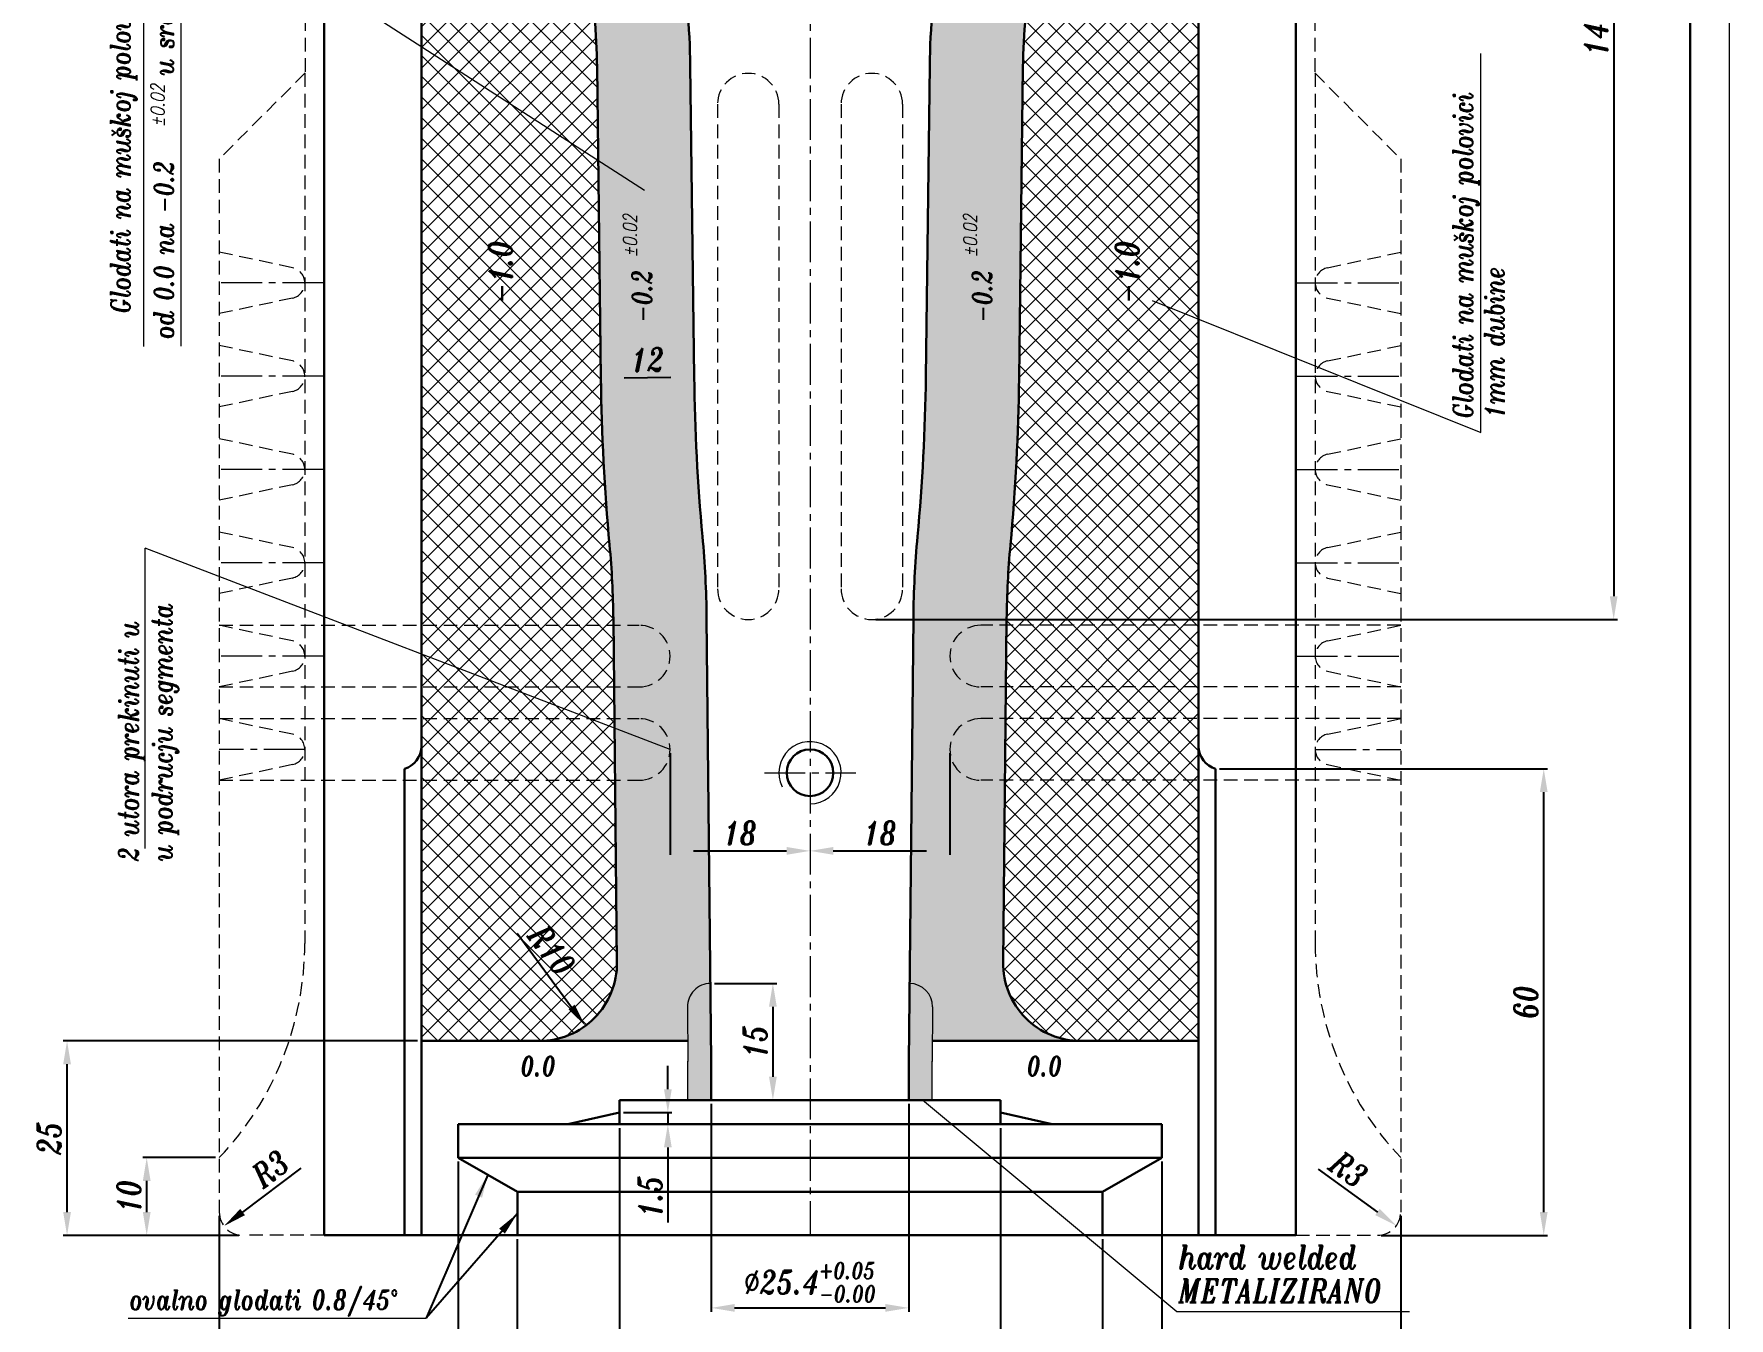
# Model space of a CAD drawing. Extents: x 176 to 1002, y 12 to 613.
# Drawn here: x 661.3 to 879.4, y 107.6 to 272.7 of the extents above; entities that cross this region are included whole.
import ezdxf

# ---------------------------------------------------------------- set-up
doc = ezdxf.new("R2010")
doc.units = 0
doc.header["$LTSCALE"] = 7
doc.header["$MEASUREMENT"] = 0
doc.linetypes.add('CENTER2', pattern=[1.125, 0.75, -0.125, 0.125, -0.125])
doc.linetypes.add('HIDDEN', pattern=[0.375, 0.25, -0.125])
doc.layers.get('0').update_dxf_attribs({"linetype": 'CONTINUOUS', "lineweight": 15})
for name, color, linetype, lineweight in [('1', 1, 'CENTER2', 15), ('2', 2, 'HIDDEN', 15), ('3', 3, 'CONTINUOUS', 30), ('8', 252, 'CONTINUOUS', 15)]:
    doc.layers.add(name, color=color, linetype=linetype, lineweight=lineweight)
doc.styles.add('ITALICT', font='ITALICT.shx', dxfattribs={"width": 0.8, "height": 3})
doc.dimstyles.get("Standard").update_dxf_attribs({"dimtxt": 3, "dimasz": 3, "dimexe": 0.5, "dimexo": 0.5, "dimgap": 0.8, "dimtad": 1, "dimdsep": 46, "dimtxsty": 'ITALICT', "dimcen": 0.09, "dimazin": 2, "dimtfac": 1, "dimtmove": 0, "dimatfit": 3, "dimfxl": 1, "dimtolj": 1, "dimtzin": 0, "dimarcsym": 0})

# ---------------------------------------------------------------- blocks, each defined once
blk = doc.blocks.new('*D16')
at = {"color": 0, "lineweight": -2, "transparency": 16777216}
for p, q in [((684.66, 128.22), (675.33, 128.22)), ((675.83, 121.22), (675.83, 125.22)), ((687.66, 118.22), (675.33, 118.22))]:
    blk.add_line(p, q, dxfattribs=at)
at = {"color": 0, "transparency": 16777216}
for points in [[(675.33, 125.22), (676.33, 125.22), (675.83, 128.22)], [(675.33, 121.22), (676.33, 121.22), (675.83, 118.22)]]:
    blk.add_solid(points, dxfattribs=at)
at = {"color": 0, "transparency": 16777216, "insert": (673.53, 123.22), "char_height": 3, "attachment_point": 5, "rotation": 90, "style": 'ITALICT'}
blk.add_mtext('\\A1;10', dxfattribs=at)
blk = doc.blocks.new('*D31')
at = {"color": 0, "lineweight": -2, "transparency": 16777216}
for p, q in [((736.66, 132.02), (736.66, 99.39)), ((785.66, 132.02), (785.66, 99.39)), ((739.66, 99.89), (782.66, 99.89))]:
    blk.add_line(p, q, dxfattribs=at)
at = {"color": 0, "transparency": 16777216}
for points in [[(739.66, 100.39), (739.66, 99.39), (736.66, 99.89)], [(782.66, 100.39), (782.66, 99.39), (785.66, 99.89)]]:
    blk.add_solid(points, dxfattribs=at)
at = {"color": 0, "transparency": 16777216, "insert": (761.16, 102.19), "char_height": 3, "attachment_point": 5, "style": 'ITALICT'}
blk.add_mtext('\\A1;%%c49', dxfattribs=at)
blk = doc.blocks.new('*D34')
at = {"color": 0, "lineweight": -2, "transparency": 16777216}
for p, q in [((743.16, 180.22), (743.16, 167.17)), ((746.16, 167.67), (758.16, 167.67))]:
    blk.add_line(p, q, dxfattribs=at)
at = {"color": 0, "transparency": 16777216}
for points in [[(746.16, 168.17), (746.16, 167.17), (743.16, 167.67)], [(758.16, 168.17), (758.16, 167.17), (761.16, 167.67)]]:
    blk.add_solid(points, dxfattribs=at)
at = {"color": 0, "transparency": 16777216, "insert": (752.16, 169.97), "char_height": 3, "attachment_point": 5, "style": 'ITALICT'}
blk.add_mtext('\\A1;18', dxfattribs=at)
blk = doc.blocks.new('*D35')
at = {"color": 0, "lineweight": -2, "transparency": 16777216}
for p, q in [((779.16, 180.22), (779.16, 167.17)), ((764.16, 167.67), (776.16, 167.67))]:
    blk.add_line(p, q, dxfattribs=at)
at = {"color": 0, "transparency": 16777216}
for points in [[(764.16, 168.17), (764.16, 167.17), (761.16, 167.67)], [(776.16, 168.17), (776.16, 167.17), (779.16, 167.67)]]:
    blk.add_solid(points, dxfattribs=at)
at = {"color": 0, "transparency": 16777216, "insert": (770.16, 169.97), "char_height": 3, "attachment_point": 5, "style": 'ITALICT'}
blk.add_mtext('\\A1;18', dxfattribs=at)
blk = doc.blocks.new('*D37')
at = {"color": 0, "lineweight": -2, "transparency": 16777216}
for p, q in [((813.85, 178.22), (856.06, 178.22)), ((855.56, 121.22), (855.56, 175.22)), ((834.66, 118.22), (856.06, 118.22))]:
    blk.add_line(p, q, dxfattribs=at)
at = {"color": 0, "transparency": 16777216}
for points in [[(855.06, 175.22), (856.06, 175.22), (855.56, 178.22)], [(855.06, 121.22), (856.06, 121.22), (855.56, 118.22)]]:
    blk.add_solid(points, dxfattribs=at)
at = {"color": 0, "transparency": 16777216, "insert": (853.26, 148.22), "char_height": 3, "attachment_point": 5, "rotation": 90, "style": 'ITALICT'}
blk.add_mtext('\\A1;60', dxfattribs=at)
blk = doc.blocks.new('*D39')
at = {"color": 0, "lineweight": -2, "transparency": 16777216}
for p, q in [((842.66, 343.12), (865.06, 343.12)), ((864.56, 340.12), (864.56, 200.42)), ((769.61, 197.42), (865.06, 197.42))]:
    blk.add_line(p, q, dxfattribs=at)
at = {"color": 0, "transparency": 16777216}
for points in [[(864.06, 340.12), (865.06, 340.12), (864.56, 343.12)], [(864.06, 200.42), (865.06, 200.42), (864.56, 197.42)]]:
    blk.add_solid(points, dxfattribs=at)
at = {"color": 0, "transparency": 16777216, "insert": (862.26, 274.77), "char_height": 3, "attachment_point": 5, "rotation": 90, "style": 'ITALICT'}
blk.add_mtext('\\A1;145.7', dxfattribs=at)
blk = doc.blocks.new('*D41')
at = {"color": 0, "lineweight": -2, "transparency": 16777216}
for p, q in [((710.66, 143.22), (665.08, 143.22)), ((665.58, 121.22), (665.58, 140.22)), ((675.33, 118.22), (665.08, 118.22))]:
    blk.add_line(p, q, dxfattribs=at)
at = {"color": 0, "transparency": 16777216}
for points in [[(665.08, 140.22), (666.08, 140.22), (665.58, 143.22)], [(665.08, 121.22), (666.08, 121.22), (665.58, 118.22)]]:
    blk.add_solid(points, dxfattribs=at)
at = {"color": 0, "transparency": 16777216, "insert": (663.28, 130.72), "char_height": 3, "attachment_point": 5, "rotation": 90, "style": 'ITALICT'}
blk.add_mtext('\\A1;25', dxfattribs=at)
blk = doc.blocks.new('*D48')
at = {"color": 0, "lineweight": -2, "transparency": 16777216}
for p, q in [((685.16, 120.72), (685.16, 72.39)), ((837.16, 120.72), (837.16, 72.39)), ((688.16, 72.89), (834.16, 72.89))]:
    blk.add_line(p, q, dxfattribs=at)
at = {"color": 0, "transparency": 16777216}
for points in [[(688.16, 73.39), (688.16, 72.39), (685.16, 72.89)], [(834.16, 73.39), (834.16, 72.39), (837.16, 72.89)]]:
    blk.add_solid(points, dxfattribs=at)
at = {"color": 0, "transparency": 16777216, "insert": (761.16, 75.19), "char_height": 3, "attachment_point": 5, "style": 'ITALICT'}
blk.add_mtext('\\A1;%%c152', dxfattribs=at)
blk = doc.blocks.new('*D55')
at = {"color": 0, "lineweight": -2, "transparency": 16777216}
for p, q in [((748.46, 135.12), (748.46, 108.39)), ((773.86, 135.12), (773.86, 108.39)), ((751.46, 108.89), (770.86, 108.89))]:
    blk.add_line(p, q, dxfattribs=at)
at = {"color": 0, "transparency": 16777216}
for points in [[(751.46, 109.39), (751.46, 108.39), (748.46, 108.89)], [(770.86, 109.39), (770.86, 108.39), (773.86, 108.89)]]:
    blk.add_solid(points, dxfattribs=at)
at = {"color": 0, "transparency": 16777216, "insert": (761.16, 112.18), "char_height": 3, "attachment_point": 5, "style": 'ITALICT'}
blk.add_mtext('\\A1;%%c25.4{}{\\H0.71x;\\C3;\\S+0.05^ -0.00;}', dxfattribs=at)
blk = doc.blocks.new('*D56')
at = {"color": 0, "lineweight": -2, "transparency": 16777216}
for p, q in [((723.51, 117.72), (723.51, 90.39)), ((798.81, 117.72), (798.81, 90.39)), ((726.51, 90.89), (795.81, 90.89))]:
    blk.add_line(p, q, dxfattribs=at)
at = {"color": 0, "transparency": 16777216}
for points in [[(726.51, 91.39), (726.51, 90.39), (723.51, 90.89)], [(795.81, 91.39), (795.81, 90.39), (798.81, 90.89)]]:
    blk.add_solid(points, dxfattribs=at)
at = {"color": 0, "transparency": 16777216, "insert": (761.16, 94.18), "char_height": 3, "attachment_point": 5, "style": 'ITALICT'}
blk.add_mtext('\\A1;%%c75.3{}{\\H0.71x;\\C3;\\S+0.06^ +0.03;}', dxfattribs=at)
blk = doc.blocks.new('*D57')
at = {"color": 0, "lineweight": -2, "transparency": 16777216}
for p, q in [((715.91, 127.71), (715.91, 81.39)), ((806.41, 127.71), (806.41, 81.39)), ((718.91, 81.89), (803.41, 81.89))]:
    blk.add_line(p, q, dxfattribs=at)
at = {"color": 0, "transparency": 16777216}
for points in [[(718.91, 82.39), (718.91, 81.39), (715.91, 81.89)], [(803.41, 82.39), (803.41, 81.39), (806.41, 81.89)]]:
    blk.add_solid(points, dxfattribs=at)
at = {"color": 0, "transparency": 16777216, "insert": (761.16, 84.19), "char_height": 3, "attachment_point": 5, "style": 'ITALICT'}
blk.add_mtext('\\A1;%%c90.5', dxfattribs=at)
blk = doc.blocks.new('*D58')
at = {"color": 0, "lineweight": -2, "transparency": 16777216}
for p, q in [((742.88, 137.02), (742.88, 140.02)), ((737.16, 134.02), (743.38, 134.02)), ((742.88, 134.02), (742.88, 132.52)), ((742.88, 129.52), (742.88, 119.89))]:
    blk.add_line(p, q, dxfattribs=at)
at = {"color": 0, "transparency": 16777216}
for points in [[(742.38, 137.02), (743.38, 137.02), (742.88, 134.02)], [(742.38, 129.52), (743.38, 129.52), (742.88, 132.52)]]:
    blk.add_solid(points, dxfattribs=at)
at = {"color": 0, "transparency": 16777216, "insert": (740.58, 123.21), "char_height": 3, "attachment_point": 5, "rotation": 90, "style": 'ITALICT'}
blk.add_mtext('\\A1;1.5', dxfattribs=at)
blk = doc.blocks.new('*D67')
at = {"color": 0, "lineweight": -2, "transparency": 16777216}
blk.add_line((695.67, 126.88), (688.16, 121.22), dxfattribs=at)
at = {"color": 0, "transparency": 16777216}
blk.add_solid([(687.86, 121.62), (688.47, 120.82), (685.77, 119.41)], dxfattribs=at)
at = {"color": 0, "transparency": 16777216, "insert": (691.73, 126.79), "char_height": 3, "attachment_point": 5, "rotation": 37.0367, "style": 'ITALICT'}
blk.add_mtext('\\A1;R3', dxfattribs=at)
blk = doc.blocks.new('*D68')
at = {"color": 0, "lineweight": -2, "transparency": 16777216}
blk.add_line((826.53, 126.71), (834.16, 121.22), dxfattribs=at)
at = {"color": 0, "transparency": 16777216}
blk.add_solid([(834.46, 121.63), (833.87, 120.82), (836.6, 119.47)], dxfattribs=at)
at = {"color": 0, "transparency": 16777216, "insert": (830.47, 126.71), "char_height": 3, "attachment_point": 5, "rotation": 324.2688, "style": 'ITALICT'}
blk.add_mtext('\\A1;R3', dxfattribs=at)
blk = doc.blocks.new('*D90')
at = {"color": 0, "lineweight": -2, "transparency": 16777216}
for p, q in [((748.86, 150.62), (756.89, 150.62)), ((756.39, 147.62), (756.39, 138.62))]:
    blk.add_line(p, q, dxfattribs=at)
at = {"color": 0, "transparency": 16777216}
for points in [[(755.89, 147.62), (756.89, 147.62), (756.39, 150.62)], [(755.89, 138.62), (756.89, 138.62), (756.39, 135.62)]]:
    blk.add_solid(points, dxfattribs=at)
at = {"color": 0, "transparency": 16777216, "insert": (754.09, 143.12), "char_height": 3, "attachment_point": 5, "rotation": 90, "style": 'ITALICT'}
blk.add_mtext('\\A1;15', dxfattribs=at)
blk = doc.blocks.new('*D99')
at = {"color": 0, "lineweight": -2, "transparency": 16777216}
blk.add_line((737.26, 228.51), (743.26, 228.58), dxfattribs=at)
at = {"color": 0, "transparency": 16777216}
for points in [[(737.26, 229.01), (737.27, 228.01), (734.27, 228.47)], [(743.26, 229.08), (743.27, 228.08), (746.26, 228.62)]]:
    blk.add_solid(points, dxfattribs=at)
at = {"color": 0, "transparency": 16777216, "insert": (740.24, 230.85), "char_height": 3, "attachment_point": 5, "rotation": 0.7162, "style": 'ITALICT'}
blk.add_mtext('\\A1;12', dxfattribs=at)
blk = doc.blocks.new('*D100')
at = {"color": 0, "lineweight": -2, "transparency": 16777216}
blk.add_line((723.49, 157.09), (730.48, 147.58), dxfattribs=at)
at = {"color": 0, "transparency": 16777216}
blk.add_solid([(730.88, 147.88), (730.08, 147.29), (732.26, 145.17)], dxfattribs=at)
at = {"color": 0, "transparency": 16777216, "insert": (727.95, 154.91), "char_height": 3, "attachment_point": 5, "rotation": 306.3485, "style": 'ITALICT'}
blk.add_mtext('\\A1;R10', dxfattribs=at)

msp = doc.modelspace()

# ---------------------------------------------------------------- hatches: boundary and pattern name
h = msp.add_hatch(color=256)
h.dxf.hatch_style = 1
h.paths.add_polyline_path([(748.359, 150.621, 0.41421356), (745.3907, 147.5896), (745.4642, 140.6052), (745.4642, 135.621), (748.4642, 135.621), (748.4642, 140.621)])
h = msp.add_hatch(color=256)
h.dxf.hatch_style = 1
h.paths.add_polyline_path([(773.9695, 150.621, -0.41421356), (776.9378, 147.5896), (776.8642, 140.6052), (776.8642, 135.621), (773.8642, 135.621), (773.8642, 140.621)])
at = {"layer": '8'}
h = msp.add_hatch(dxfattribs=at)
h.set_pattern_fill('ANSI37', color=256, scale=15)
h.paths.add_polyline_path([(731.7642, 291.621, 0.03900756), (729.963, 314.6742, 0.36924002), (720.0844, 323.121), (711.1642, 323.121), (711.1642, 271.1436), (733.915, 256.4845), (733.7652, 268.471, 0.03825656), (732.6109, 281.4098, -0.04138636)])
h.paths.add_polyline_path([(733.915, 256.4845), (711.1642, 271.1436), (711.1642, 192.9876), (736.0126, 183.4583), (735.8649, 197.4947, 0.02019685), (735.3799, 207.0114, -0.0197033), (734.2652, 228.471)])
h.paths.add_polyline_path([(736.0126, 183.4583), (711.1642, 192.9876), (711.1642, 143.221), (726.3304, 143.221, 0.41729991), (736.3298, 153.3263)])
h.paths.add_polyline_path([(723.5862, 237.5155), (723.5862, 247.244), (719.0862, 247.244), (719.0862, 237.5155)], flags=24)
h.paths.add_polyline_path([(723.5554, 157.0764), (728.7118, 150.0692), (732.3362, 152.7364), (727.1798, 159.7436)], flags=24)
h.paths.add_polyline_path([(716.1969, 310.3911), (723.2637, 315.4656), (720.639, 319.1208), (713.5721, 314.0464)], flags=24)
h = msp.add_hatch(dxfattribs=at)
h.set_pattern_fill('DOTS', color=256, scale=15)
h.paths.add_polyline_path([(743.7642, 291.621, 0.03964348), (741.7536, 316.9405, -0.00771817), (741.5115, 318.621, -0.4222253), (738.219, 321.3869, -0.0074876), (738.1181, 323.121), (720.0844, 323.121, -0.36924002), (729.963, 314.6742, -0.03900756), (731.7642, 291.621, 0.04138636), (732.6109, 281.4098, -0.03825656), (733.7652, 268.471), (734.2652, 228.471, 0.0197033), (735.3799, 207.0114, -0.02019685), (735.8649, 197.4947), (735.8735, 196.6787), (739.2012, 196.6787, -1), (739.2012, 188.7527), (735.9569, 188.7527), (735.9998, 184.6787), (739.2012, 184.6787, -1), (739.2012, 176.7527), (736.0832, 176.7527), (736.3298, 153.3263, -0.41729991), (726.3304, 143.221), (745.4367, 143.221), (745.3907, 147.5896, -0.41421356), (748.359, 150.621), (747.8642, 197.621, 0.02019685), (747.33, 208.1055, -0.0197033), (746.2642, 228.621), (745.7642, 268.621, 0.03825656), (744.447, 283.3862, -0.04138636)])
h.paths.add_polyline_path([(739.2012, 196.6787), (735.8735, 196.6787), (735.9569, 188.7527), (739.2012, 188.7527, 1)], flags=17)
h.paths.add_polyline_path([(743.1642, 180.7157), (736.0126, 183.4583), (736.0832, 176.7527), (739.2012, 176.7527, 0.41421356)], flags=17)
h.paths.add_polyline_path([(739.2012, 184.6787), (735.9998, 184.6787), (736.0126, 183.4583), (743.1642, 180.7157, 0.41421356)], flags=17)
h.paths.add_polyline_path([(739.3278, 244.0909), (739.3278, 251.4325), (736.7028, 251.4325), (736.7028, 244.0909)], flags=24)
h.paths.add_polyline_path([(741.4301, 235.1962), (741.4301, 243.3033), (737.6801, 243.3033), (737.6801, 235.1962)], flags=24)
h = msp.add_hatch(dxfattribs=at)
h.set_pattern_fill('DOTS', color=256, scale=15)
h.paths.add_polyline_path([(790.5642, 291.621, -0.03900756), (792.3655, 314.6742, -0.36924002), (802.2441, 323.121), (784.2103, 323.121, -0.0074876), (784.1095, 321.3869, -0.4222253), (780.817, 318.621, -0.00771817), (780.5749, 316.9405, 0.03964348), (778.5642, 291.621, -0.03136627), (778.1715, 285.3663), (778.3605, 285.2457), (778.1413, 285.1318, -0.00882493), (777.8814, 283.3862, 0.03825656), (776.5642, 268.621), (776.0642, 228.621, -0.0197033), (774.9985, 208.1055, 0.02019685), (774.4642, 197.621), (773.9695, 150.621, -0.41421356), (776.9378, 147.5896), (776.8918, 143.221), (795.9981, 143.221, -0.41729991), (785.9986, 153.3263), (786.2452, 176.7527), (783.1272, 176.7527, -1), (783.1272, 184.6787), (786.3287, 184.6787), (786.3715, 188.7527), (783.1272, 188.7527, -1), (783.1272, 196.6787), (786.455, 196.6787), (786.4636, 197.4947, -0.02019685), (786.9485, 207.0114, 0.0197033), (788.0633, 228.471), (788.5633, 268.471, -0.03825656), (789.7176, 281.4098, 0.04138636)])
h.paths.add_polyline_path([(786.3287, 184.6787), (783.1272, 184.6787, 1), (783.1272, 176.7527), (786.2452, 176.7527)], flags=17)
h.paths.add_polyline_path([(786.455, 196.6787), (783.1272, 196.6787, 1), (783.1272, 188.7527), (786.3715, 188.7527)], flags=17)
h.paths.add_polyline_path([(785.1841, 235.1962), (785.1841, 243.3033), (781.4341, 243.3033), (781.4341, 235.1962)], flags=24)
h.paths.add_polyline_path([(783.0817, 244.0909), (783.0817, 251.4325), (780.4567, 251.4325), (780.4567, 244.0909)], flags=24)
h = msp.add_hatch(dxfattribs=at)
h.set_pattern_fill('ANSI37', color=256, scale=15)
h.paths.add_polyline_path([(811.1642, 323.121), (802.2441, 323.121, 0.36924002), (792.3655, 314.6742, 0.03900756), (790.5642, 291.621, -0.04138636), (789.7176, 281.4098, 0.03825656), (788.5633, 268.471), (788.0633, 228.471, -0.0197033), (786.9485, 207.0114, 0.02019685), (786.4636, 197.4947), (785.9986, 153.3263, 0.41729991), (795.9981, 143.221), (811.1642, 143.221)])
h.paths.add_polyline_path([(804.2179, 237.5155), (804.2179, 247.244), (799.7179, 247.244), (799.7179, 237.5155)], flags=24)

# ---------------------------------------------------------------- linework, layer by layer
for p, q in [((879.4079, 612.9628), (879.4079, 12.3608)), ((675.4528, 232.5317), (675.4528, 291.0956)), ((680.199, 291.0956), (680.199, 232.5744)), ((680.199, 291.0956), (739.8911, 252.6339)), ((847.4647, 221.4936), (847.4647, 270.228)), ((805.1729, 238.4645), (847.4647, 221.4936)), ((675.6378, 167.989), (675.6378, 206.6119)), ((743.1642, 180.7157), (675.6378, 206.6119)), ((745.3907, 147.5896), (745.4644, 140.5895)), ((776.9378, 147.5896), (776.8641, 140.5895)), ((745.4642, 135.621), (745.4642, 140.621)), ((776.8642, 135.621), (776.8642, 140.621)), ((808.3573, 108.3802), (775.6465, 135.621)), ((673.45, 107.5836), (711.765, 107.5836)), ((838.2723, 108.3802), (808.3573, 108.3802))]:
    msp.add_line(p, q)
for centre, radius, start, end in [((761.1642, 177.721), 4, 270, 206.70514), ((748.3905, 147.6212), 3, 90.603091, 180.603091), ((773.9379, 147.6212), 3, 359.396909, 89.396909)]:
    msp.add_arc(centre, radius, start, end)
at = {"layer": '1'}
for p, q in [((761.1642, 343.121), (761.1642, 118.221)), ((698.542, 240.721), (685.1642, 240.721)), ((823.7865, 240.721), (837.1642, 240.721)), ((698.542, 228.721), (685.1642, 228.721)), ((823.7865, 228.721), (837.1642, 228.721)), ((698.542, 216.721), (685.1642, 216.721)), ((823.7865, 216.721), (837.1642, 216.721)), ((698.542, 204.721), (685.1642, 204.721)), ((823.7865, 204.721), (837.1642, 204.721)), ((698.542, 192.721), (685.1642, 192.721)), ((823.7865, 192.721), (837.1642, 192.721)), ((696.1642, 180.721), (685.1642, 180.721)), ((826.1642, 180.721), (837.1642, 180.721)), ((755.289, 177.721), (767.056, 177.721))]:
    msp.add_line(p, q, dxfattribs=at)
at = {"layer": '2'}
for p, q in [((696.2142, 343.121), (696.2142, 267.721)), ((826.1142, 343.121), (826.1142, 267.721)), ((696.2142, 267.721), (685.1642, 256.671)), ((696.1642, 267.671), (696.1642, 155.771)), ((826.1142, 267.721), (837.1642, 256.671)), ((826.1642, 267.671), (826.1642, 155.771)), ((749.2642, 263.721), (749.2642, 201.371)), ((757.1642, 263.721), (757.1642, 201.371)), ((765.1642, 263.721), (765.1642, 201.371)), ((773.0642, 263.721), (773.0642, 201.371)), ((685.1642, 256.671), (685.1642, 121.221)), ((837.1642, 256.671), (837.1642, 121.221)), ((694.5801, 242.6773), (685.1642, 244.6787)), ((827.7484, 242.6773), (837.1642, 244.6787)), ((694.5801, 238.7647), (685.1642, 236.7633)), ((827.7484, 238.7647), (837.1642, 236.7633)), ((694.5801, 230.6773), (685.1642, 232.6787)), ((827.7484, 230.6773), (837.1642, 232.6787)), ((694.5801, 226.7647), (685.1642, 224.7633)), ((827.7484, 226.7647), (837.1642, 224.7633)), ((694.5801, 218.6773), (685.1642, 220.6787)), ((827.7484, 218.6773), (837.1642, 220.6787)), ((694.5801, 214.7647), (685.1642, 212.7633)), ((827.7484, 214.7647), (837.1642, 212.7633)), ((694.5801, 206.6773), (685.1642, 208.6787)), ((827.7484, 206.6773), (837.1642, 208.6787)), ((694.5801, 202.7647), (685.1642, 200.7633)), ((827.7484, 202.7647), (837.1642, 200.7633)), ((694.5801, 194.6773), (685.1642, 196.6787)), ((685.1642, 196.6787), (739.2012, 196.6787)), ((837.1642, 196.6787), (783.1272, 196.6787)), ((827.7484, 194.6773), (837.1642, 196.6787)), ((694.5801, 190.7647), (685.1642, 188.7633)), ((827.7484, 190.7647), (837.1642, 188.7633)), ((685.1642, 188.7527), (739.2012, 188.7527)), ((837.1642, 188.7527), (783.1272, 188.7527)), ((694.5801, 182.6773), (685.1642, 184.6787)), ((685.1642, 184.6787), (739.2012, 184.6787)), ((837.1642, 184.6787), (783.1272, 184.6787)), ((827.7484, 182.6773), (837.1642, 184.6787)), ((694.5801, 178.7647), (685.1642, 176.7633)), ((685.1642, 176.7527), (739.2012, 176.7527)), ((837.1642, 176.7527), (783.1272, 176.7527)), ((827.7484, 178.7647), (837.1642, 176.7633)), ((698.6642, 118.221), (688.1642, 118.221)), ((823.6642, 118.221), (834.1642, 118.221))]:
    msp.add_line(p, q, dxfattribs=at)
for centre, radius, start, end in [((753.2142, 263.721), 3.95, 0, 180), ((769.1142, 263.721), 3.95, 0, 180), ((694.1642, 240.721), 2, 282, 78), ((828.1642, 240.721), 2, 102, 258), ((694.1642, 228.721), 2, 282, 78), ((828.1642, 228.721), 2, 102, 258), ((694.1642, 216.721), 2, 282, 78), ((828.1642, 216.721), 2, 102, 258), ((694.1642, 204.721), 2, 282, 78), ((828.1642, 204.721), 2, 102, 258), ((753.2142, 201.371), 3.95, 180, 0), ((769.1142, 201.371), 3.95, 180, 0), ((739.2012, 192.7157), 3.963, 270, 90), ((783.1272, 192.7157), 3.963, 90, 270), ((694.1642, 192.721), 2, 282, 78), ((828.1642, 192.721), 2, 102, 258), ((739.2012, 180.7157), 3.963, 270, 90), ((783.1272, 180.7157), 3.963, 90, 270), ((694.1642, 180.721), 2, 282, 78), ((828.1642, 180.721), 2, 102, 258), ((656.1642, 155.771), 40, 316.468848, 0), ((866.1642, 155.771), 40, 180, 223.531152), ((688.1642, 121.221), 3, 180, 270), ((834.1642, 121.221), 3, 270, 0)]:
    msp.add_arc(centre, radius, start, end, dxfattribs=at)
at = {"layer": '3'}
for p, q in [((874.4079, 607.9628), (874.4079, 17.3608)), ((698.6642, 343.121), (698.6642, 118.221)), ((711.1642, 343.121), (711.1642, 118.221)), ((811.1642, 343.121), (811.1642, 118.221)), ((823.6642, 343.121), (823.6642, 118.221)), ((734.2652, 228.471), (733.7652, 268.471)), ((746.2642, 228.621), (745.7642, 268.621)), ((776.0642, 228.621), (776.5642, 268.621)), ((788.0633, 228.471), (788.5633, 268.471)), ((735.8649, 197.4947), (736.3298, 153.3263)), ((747.8642, 197.621), (748.4642, 140.621)), ((774.4642, 197.621), (773.8642, 140.621)), ((786.4636, 197.4947), (785.9986, 153.3263)), ((708.9804, 178.221), (708.9804, 118.221)), ((813.3481, 178.221), (813.3481, 118.221)), ((745.4367, 143.221), (711.1642, 143.221)), ((777.0216, 143.221), (811.1642, 143.221)), ((748.4642, 135.621), (748.4642, 140.621)), ((773.8642, 135.621), (773.8642, 140.621)), ((761.1642, 135.621), (736.6642, 135.621)), ((736.6642, 132.521), (736.6642, 135.621)), ((761.1642, 135.621), (785.6642, 135.621)), ((785.6642, 132.521), (785.6642, 135.621)), ((736.6642, 134.021), (730.0072, 132.521)), ((785.6642, 134.021), (792.3213, 132.521)), ((761.1642, 132.521), (715.9142, 132.521)), ((715.9142, 128.2089), (715.9142, 132.521)), ((761.1642, 132.521), (806.4142, 132.521)), ((806.4142, 128.2089), (806.4142, 132.521)), ((715.9142, 128.2089), (761.1642, 128.2089)), ((723.5142, 123.821), (715.9142, 128.2089)), ((806.4142, 128.2089), (761.1642, 128.2089)), ((798.8142, 123.821), (806.4142, 128.2089)), ((761.1642, 123.821), (723.5142, 123.821)), ((723.5142, 118.221), (723.5142, 123.821)), ((761.1642, 123.821), (798.8142, 123.821)), ((798.8142, 118.221), (798.8142, 123.821)), ((761.1642, 118.221), (698.6642, 118.221)), ((761.1642, 118.221), (823.6642, 118.221))]:
    msp.add_line(p, q, dxfattribs=at)
msp.add_circle((761.1642, 177.721), 3, dxfattribs=at)
for centre, radius, start, end in [((648.7592, 267.4085), 85.0126, 0.71616, 9.479645), ((648.7592, 267.4085), 97.0126, 0.71616, 9.479645), ((873.5692, 267.4085), 97.0126, 170.520355, 179.28384), ((873.5692, 267.4085), 85.0126, 170.520355, 179.28384), ((1007.0017, 231.8803), 272.7579, 180.71616, 185.231239), ((1007.0017, 231.8803), 260.7579, 180.71616, 185.231239), ((515.3267, 231.8803), 260.7579, 354.768761, 359.28384), ((515.3267, 231.8803), 272.7579, 354.768761, 359.28384), ((617.8714, 196.2527), 130, 0.603091, 5.231239), ((904.457, 196.2527), 130, 174.768761, 179.396909), ((617.8714, 196.2527), 118, 0.603091, 5.231239), ((904.457, 196.2527), 118, 174.768761, 179.396909), ((708.1642, 181.1079), 3, 285.786856, 0), ((814.1642, 181.1079), 3, 180, 254.213144), ((726.3304, 153.221), 10, 270, 0.603091), ((795.9981, 153.221), 10, 179.396909, 270)]:
    msp.add_arc(centre, radius, start, end, dxfattribs=at)

# ---------------------------------------------------------------- texts
at = {"style": 'ITALICT', "width": 0.8}
for s, height, p in [('od 0.0 na -0.2      u sredini', 2.5, (679.2914, 233.4684)), ('Glodati na muškoj polovici', 2.5, (673.712, 236.8397)), (' %%p0.02', 1.75, (678.1116, 259.801)), ('Glodati na muškoj polovici', 2.5, (846.4197, 223.3359)), (' %%p0.02', 1.75, (738.8903, 243.0617)), (' %%p0.02', 1.75, (782.6442, 243.0617)), ('-1.0', 3, (722.8362, 238.0369)), ('-1.0', 3, (803.4679, 238.0369)), ('-0.2', 2.5, (740.8051, 235.6307)), ('-0.2', 2.5, (784.5591, 235.6307)), ('1mm dubine', 2.5, (850.4674, 223.3359)), ('u podrucju segmenta', 2.5, (679.0902, 166.349)), ('2 utora prekinuti u', 2.5, (674.7521, 166.349))]:
    msp.add_text(s, height=height, rotation=90, dxfattribs=at).set_placement(p)
for s, height, p in [('0.0', 2.5, (723.9176, 138.7304)), ('0.0', 2.5, (789.0657, 138.7304)), ('ovalno glodati 0.8/45%%d', 2.5, (673.5763, 108.6804)), ('METALIZIRANO', 3, (808.5809, 109.5796))]:
    msp.add_text(s, height=height, dxfattribs=at).set_placement(p)
at = {"layer": '8', "style": 'ITALICT', "width": 0.8}
msp.add_text('hard welded', height=3, dxfattribs=at).set_placement((808.5809, 113.8956))

# ---------------------------------------------------------------- dimensions: what is measured, and where the dimension line sits
dim = msp.add_linear_dim(base=(864.56, 197.421), p1=(842.1642, 343.121), p2=(769.1142, 197.421), angle=90, dimstyle='Standard', override={"dimtmove": 0})
dim.commit()
dim.dimension.update_dxf_attribs({"geometry": '*D39', "text_midpoint": (864.56, 274.771), "dimtype": 160})
dim = msp.add_aligned_dim(p1=(734.2652, 228.471), p2=(746.2642, 228.621), distance=0, dimstyle='Standard')
dim.commit()
dim.dimension.update_dxf_attribs({"geometry": '*D99', "text_midpoint": (740.236, 230.8459)})
dim = msp.add_linear_dim(base=(761.1642, 167.6662), p1=(743.1642, 180.7157), p2=(761.1642, 167.6662), dimstyle='Standard')
dim.commit()
dim.dimension.update_dxf_attribs({"geometry": '*D34', "text_midpoint": (752.1642, 169.9662)})
dim = msp.add_linear_dim(base=(779.1642, 167.6662), p1=(761.1642, 167.6662), p2=(779.1642, 180.7157), dimstyle='Standard', override={"dimtmove": 1})
dim.commit()
dim.dimension.update_dxf_attribs({"geometry": '*D35', "text_midpoint": (770.1642, 169.9662)})
for base, p1, p2, picture, middle in [((855.56, 178.221), (834.1642, 118.221), (813.3481, 178.221), '*D37', (853.26, 148.221)), ((756.3947, 135.621), (748.359, 150.621), (756.3947, 135.621), '*D90', (754.0947, 143.121)), ((665.5849, 143.221), (675.8311, 118.221), (711.1642, 143.221), '*D41', (663.2849, 130.721)), ((742.8797, 132.521), (736.6642, 134.021), (742.8797, 132.521), '*D58', (740.5797, 123.2067)), ((675.8311, 128.221), (688.1642, 118.221), (685.1642, 128.221), '*D16', (673.5311, 123.221))]:
    dim = msp.add_linear_dim(base=base, p1=p1, p2=p2, angle=90, dimstyle='Standard')
    dim.commit()
    dim.dimension.update_dxf_attribs({"geometry": picture, "text_midpoint": middle})
dim = msp.add_radius_dim(center=(726.3304, 153.221), mpoint=(732.2573, 145.1668), dimstyle='Standard')
dim.commit()
dim.dimension.update_dxf_attribs({"geometry": '*D100', "text_midpoint": (726.0933, 153.5432), "dimtype": 164})
dim = msp.add_linear_dim(base=(773.8642, 108.8925), p1=(748.4642, 135.621), p2=(773.8642, 135.621), text='<>{}{\\H0.71x;\\C3;\\S+0.05^ -0.00;}', dimstyle='Standard', override={"dimpost": '%%c<>', "dimtp": 0.05, "dimtm": 0, "dimtdec": 2, "dimtmove": 0, "dimtzin": 0})
dim.commit()
dim.dimension.update_dxf_attribs({"geometry": '*D55', "text_midpoint": (761.1642, 112.1775)})
for base, p1, p2, text, override, picture, middle in [((785.6642, 99.8925), (736.6642, 132.521), (785.6642, 132.521), '%%c<>', {"dimtmove": 0}, '*D31', (761.1642, 99.8925)), ((806.4142, 81.8925), (715.9142, 128.2089), (806.4142, 128.2089), '%%c<>', {"dimtmove": 0}, '*D57', (761.1642, 81.8925)), ((837.1642, 72.8925), (685.1642, 121.221), (837.1642, 121.221), '%%c<>', {"dimtmove": 0}, '*D48', (761.1642, 72.8925)), ((798.8142, 90.8925), (723.5142, 118.221), (798.8142, 118.221), '%%c<>{}{\\H0.71x;\\C3;\\S+0.06^ +0.03;}', {"dimtp": 0.06, "dimtm": -0.03, "dimtdec": 2, "dimtmove": 0, "dimtzin": 0}, '*D56', (761.1642, 90.8925))]:
    dim = msp.add_linear_dim(base=base, p1=p1, p2=p2, text=text, dimstyle='Standard', override=override)
    dim.commit()
    dim.dimension.update_dxf_attribs({"geometry": picture, "text_midpoint": middle, "dimtype": 160})
for center, mpoint, picture, middle in [((688.1642, 121.221), (685.7695, 119.4141), '*D67', (693.1134, 124.9555)), ((834.1642, 121.221), (836.5995, 119.4691), '*D68', (829.1313, 124.8417))]:
    dim = msp.add_radius_dim(center=center, mpoint=mpoint, dimstyle='Standard', override={"dimtmove": 1})
    dim.commit()
    dim.dimension.update_dxf_attribs({"geometry": picture, "text_midpoint": middle, "dimtype": 164})

# ---------------------------------------------------------------- leaders
for points in [[(719.7142, 126.015), (711.765, 107.5836)], [(723.5142, 121.021), (711.765, 107.5836)]]:
    msp.add_leader(points, dimstyle='Standard', override={"dimgap": 0.7, "dimtad": 0})

doc.saveas('drawing.dxf')
